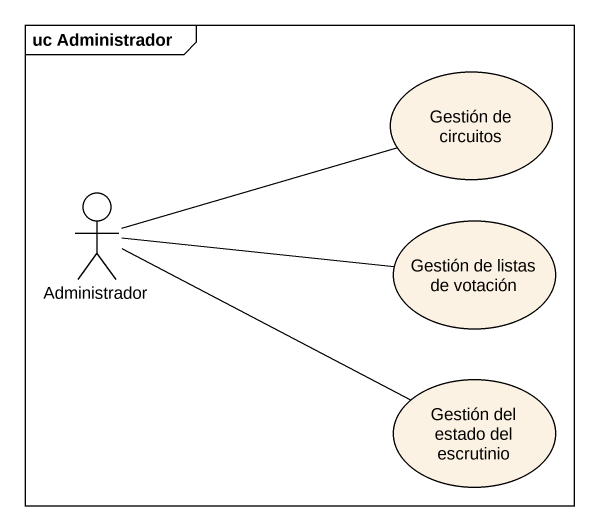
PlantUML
@startuml
mainframe uc Administrador
usecase "Gestión de circuitos" as Gestión_de_circuitos
actor Administrador
usecase "Gestión de listas de votación" as Gestión_de_listas_de
usecase "Gestión del estado del escrutinio" as Gestión_del_estado_del
Administrador -right- Gestión_de_circuitos
Administrador -right- Gestión_de_listas_de
Administrador -right- Gestión_del_estado_del
@enduml
